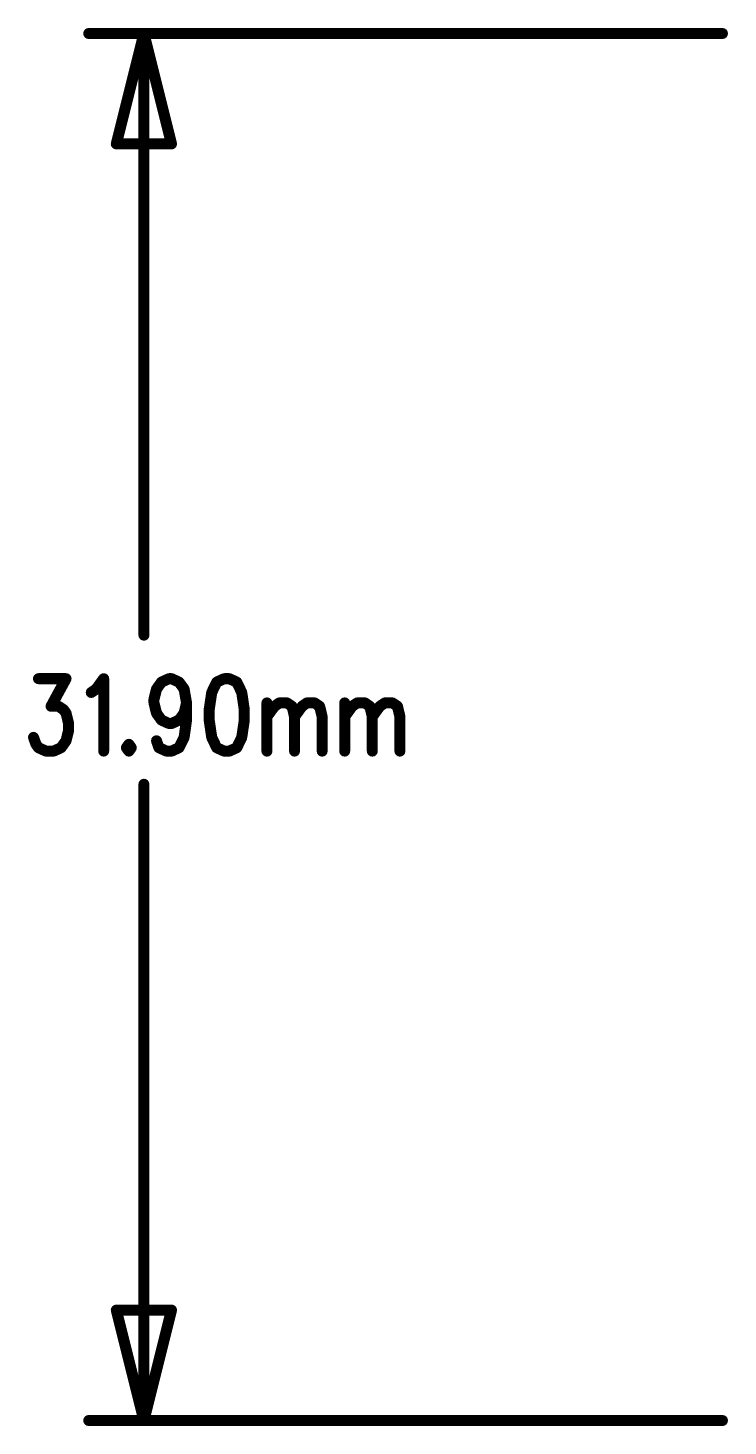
# Model space of a CAD drawing. Header units: millimetres. Extents: x 2.08 to 3.94, y 2.28 to 3.91.
# Drawn here: x 2.077 to 2.711, y 2.282 to 3.548 of the extents above; entities that cross this region are included whole.
import ezdxf

# ---------------------------------------------------------------- set-up
doc = ezdxf.new("R2010")
doc.units = ezdxf.units.MM
doc.layers.get('0').update_dxf_attribs({"linetype": 'CONTINUOUS', "lineweight": 0})
doc.layers.add('BOT_PHO', color=90, linetype='CONTINUOUS', lineweight=0)

# ---------------------------------------------------------------- blocks, each defined once
blk = doc.blocks.new('ROUND_4')
h = blk.add_hatch(color=256)
edge = h.paths.add_edge_path(flags=0)
edge.add_arc((0, 0), 0.005, 0, 360)

msp = doc.modelspace()

# ---------------------------------------------------------------- linework, layer by layer
at = {"layer": 'BOT_PHO', "lineweight": 211, "const_width": 0.01}
for points in [[(2.7059, 3.5433), (2.132, 3.5433)], [(2.182, 3.5433), (2.157, 3.4433)], [(2.182, 3.5433), (2.182, 2.9985)], [(2.207, 3.4433), (2.182, 3.5433)], [(2.157, 3.4433), (2.207, 3.4433)], [(2.0865, 2.9591), (2.1115, 2.9591)], [(2.1115, 2.9591), (2.0979, 2.9341)], [(2.1388, 2.9497), (2.1456, 2.9591)], [(2.1456, 2.9591), (2.1456, 2.8935)], [(2.1979, 2.956), (2.2047, 2.9591)], [(2.2047, 2.9591), (2.207, 2.9591)], [(2.207, 2.9591), (2.2138, 2.956)], [(2.2547, 2.9591), (2.2479, 2.956)], [(2.2593, 2.9591), (2.2547, 2.9591)], [(2.2661, 2.956), (2.2593, 2.9591)], [(2.1343, 2.9466), (2.1388, 2.9497)], [(2.1911, 2.9404), (2.1934, 2.9497)], [(2.1934, 2.9497), (2.1979, 2.956)], [(2.2138, 2.956), (2.2184, 2.9497)], [(2.2184, 2.9497), (2.2206, 2.9372)], [(2.2434, 2.9466), (2.2411, 2.931)], [(2.2479, 2.956), (2.2434, 2.9466)], [(2.2706, 2.9466), (2.2661, 2.956)], [(2.2729, 2.931), (2.2706, 2.9466)], [(2.0979, 2.9341), (2.1047, 2.9341)], [(2.1047, 2.9341), (2.1093, 2.931)], [(2.1911, 2.9372), (2.1911, 2.9404)], [(2.1934, 2.9279), (2.1911, 2.9372)], [(2.2206, 2.9372), (2.2184, 2.9279)], [(2.2206, 2.9372), (2.2206, 2.9216)], [(2.2934, 2.9372), (2.2934, 2.8935)], [(2.2934, 2.9247), (2.3002, 2.9341)], [(2.3002, 2.9341), (2.3047, 2.9372)], [(2.3047, 2.9372), (2.3115, 2.9372)], [(2.3115, 2.9372), (2.3161, 2.9341)], [(2.3161, 2.9341), (2.3184, 2.9247)], [(2.3184, 2.9247), (2.3252, 2.9341)], [(2.3252, 2.9341), (2.3297, 2.9372)], [(2.3297, 2.9372), (2.3365, 2.9372)], [(2.3365, 2.9372), (2.3411, 2.9341)], [(2.3411, 2.9341), (2.3434, 2.9247)], [(2.3638, 2.9372), (2.3638, 2.8935)], [(2.3638, 2.9247), (2.3706, 2.9341)], [(2.3706, 2.9341), (2.3752, 2.9372)], [(2.3752, 2.9372), (2.382, 2.9372)], [(2.382, 2.9372), (2.3866, 2.9341)], [(2.3866, 2.9341), (2.3888, 2.9247)], [(2.3888, 2.9247), (2.3956, 2.9341)], [(2.3956, 2.9341), (2.4002, 2.9372)], [(2.4002, 2.9372), (2.407, 2.9372)], [(2.407, 2.9372), (2.4116, 2.9341)], [(2.4116, 2.9341), (2.4138, 2.9247)], [(2.1093, 2.931), (2.1115, 2.9279)], [(2.1115, 2.9279), (2.1138, 2.9185)], [(2.1979, 2.9216), (2.1934, 2.9279)], [(2.2047, 2.9185), (2.1979, 2.9216)], [(2.2138, 2.9216), (2.207, 2.9185)], [(2.2184, 2.9279), (2.2138, 2.9216)], [(2.2206, 2.9216), (2.2184, 2.906)], [(2.2411, 2.931), (2.2411, 2.9216)], [(2.2411, 2.9216), (2.2434, 2.906)], [(2.2706, 2.906), (2.2729, 2.9216)], [(2.2729, 2.9216), (2.2729, 2.931)], [(2.3184, 2.9247), (2.3184, 2.8935)], [(2.3434, 2.9247), (2.3434, 2.8935)], [(2.3888, 2.9247), (2.3888, 2.8935)], [(2.4138, 2.9247), (2.4138, 2.8935)], [(2.1138, 2.9122), (2.1115, 2.9029)], [(2.1138, 2.9185), (2.1138, 2.9122)], [(2.207, 2.9185), (2.2047, 2.9185)], [(2.0843, 2.8997), (2.082, 2.906)], [(2.0865, 2.8966), (2.0843, 2.8997)], [(2.0934, 2.8935), (2.0865, 2.8966)], [(2.107, 2.8966), (2.1002, 2.8935)], [(2.1115, 2.9029), (2.107, 2.8966)], [(2.1684, 2.8997), (2.1661, 2.8966)], [(2.1661, 2.8966), (2.1684, 2.8935)], [(2.1706, 2.8966), (2.1684, 2.8997)], [(2.1684, 2.8935), (2.1706, 2.8966)], [(2.1956, 2.8966), (2.1934, 2.9029)], [(2.2025, 2.8935), (2.1956, 2.8966)], [(2.2138, 2.8966), (2.207, 2.8935)], [(2.2184, 2.906), (2.2138, 2.8966)], [(2.2434, 2.906), (2.2479, 2.8966)], [(2.2479, 2.8966), (2.2547, 2.8935)], [(2.2593, 2.8935), (2.2661, 2.8966)], [(2.2661, 2.8966), (2.2706, 2.906)], [(2.1002, 2.8935), (2.0934, 2.8935)], [(2.207, 2.8935), (2.2025, 2.8935)], [(2.2547, 2.8935), (2.2593, 2.8935)], [(2.182, 2.2874), (2.182, 2.8635)], [(2.207, 2.3874), (2.157, 2.3874)], [(2.157, 2.3874), (2.182, 2.2874)], [(2.182, 2.2874), (2.207, 2.3874)], [(2.7059, 2.2874), (2.132, 2.2874)]]:
    msp.add_lwpolyline(points, dxfattribs=at)

# ---------------------------------------------------------------- block references
at = {"layer": 'BOT_PHO'}
for p in [(2.132, 3.5433), (2.182, 3.5433), (2.182, 3.5433), (2.182, 3.5433), (2.7059, 3.5433), (2.157, 3.4433), (2.207, 3.4433), (2.182, 2.9985), (2.0865, 2.9591), (2.1115, 2.9591), (2.1456, 2.9591), (2.2047, 2.9591), (2.207, 2.9591), (2.2547, 2.9591), (2.2547, 2.9591), (2.2593, 2.9591), (2.1343, 2.9466), (2.1388, 2.9497), (2.1934, 2.9497), (2.1979, 2.956), (2.2138, 2.956), (2.2184, 2.9497), (2.2434, 2.9466), (2.2479, 2.956), (2.2661, 2.956), (2.2706, 2.9466), (2.0979, 2.9341), (2.1047, 2.9341), (2.1911, 2.9404), (2.1911, 2.9372), (2.2206, 2.9372), (2.2206, 2.9372), (2.2934, 2.9372), (2.3002, 2.9341), (2.3047, 2.9372), (2.3115, 2.9372), (2.3161, 2.9341), (2.3252, 2.9341), (2.3297, 2.9372), (2.3365, 2.9372), (2.3411, 2.9341), (2.3638, 2.9372), (2.3706, 2.9341), (2.3752, 2.9372), (2.382, 2.9372), (2.3866, 2.9341), (2.3956, 2.9341), (2.4002, 2.9372), (2.407, 2.9372), (2.4116, 2.9341), (2.1093, 2.931), (2.1115, 2.9279), (2.1934, 2.9279), (2.1979, 2.9216), (2.2138, 2.9216), (2.2184, 2.9279), (2.2206, 2.9216), (2.2411, 2.931), (2.2411, 2.9216), (2.2729, 2.931), (2.2729, 2.9216), (2.2934, 2.9247), (2.3184, 2.9247), (2.3184, 2.9247), (2.3434, 2.9247), (2.3638, 2.9247), (2.3888, 2.9247), (2.3888, 2.9247), (2.4138, 2.9247), (2.1138, 2.9185), (2.1138, 2.9122), (2.2047, 2.9185), (2.207, 2.9185), (2.082, 2.906), (2.0843, 2.8997), (2.0865, 2.8966), (2.107, 2.8966), (2.1115, 2.9029), (2.1661, 2.8966), (2.1684, 2.8997), (2.1684, 2.8997), (2.1706, 2.8966), (2.1934, 2.9029), (2.1956, 2.8966), (2.2138, 2.8966), (2.2184, 2.906), (2.2434, 2.906), (2.2479, 2.8966), (2.2661, 2.8966), (2.2706, 2.906), (2.0934, 2.8935), (2.1002, 2.8935), (2.1456, 2.8935), (2.1684, 2.8935), (2.2025, 2.8935), (2.207, 2.8935), (2.2547, 2.8935), (2.2593, 2.8935), (2.2934, 2.8935), (2.3184, 2.8935), (2.3434, 2.8935), (2.3638, 2.8935), (2.3888, 2.8935), (2.4138, 2.8935), (2.182, 2.8635), (2.157, 2.3874), (2.207, 2.3874), (2.132, 2.2874), (2.182, 2.2874), (2.182, 2.2874), (2.182, 2.2874), (2.7059, 2.2874)]:
    msp.add_blockref('ROUND_4', p, dxfattribs=at)

doc.saveas('drawing.dxf')
